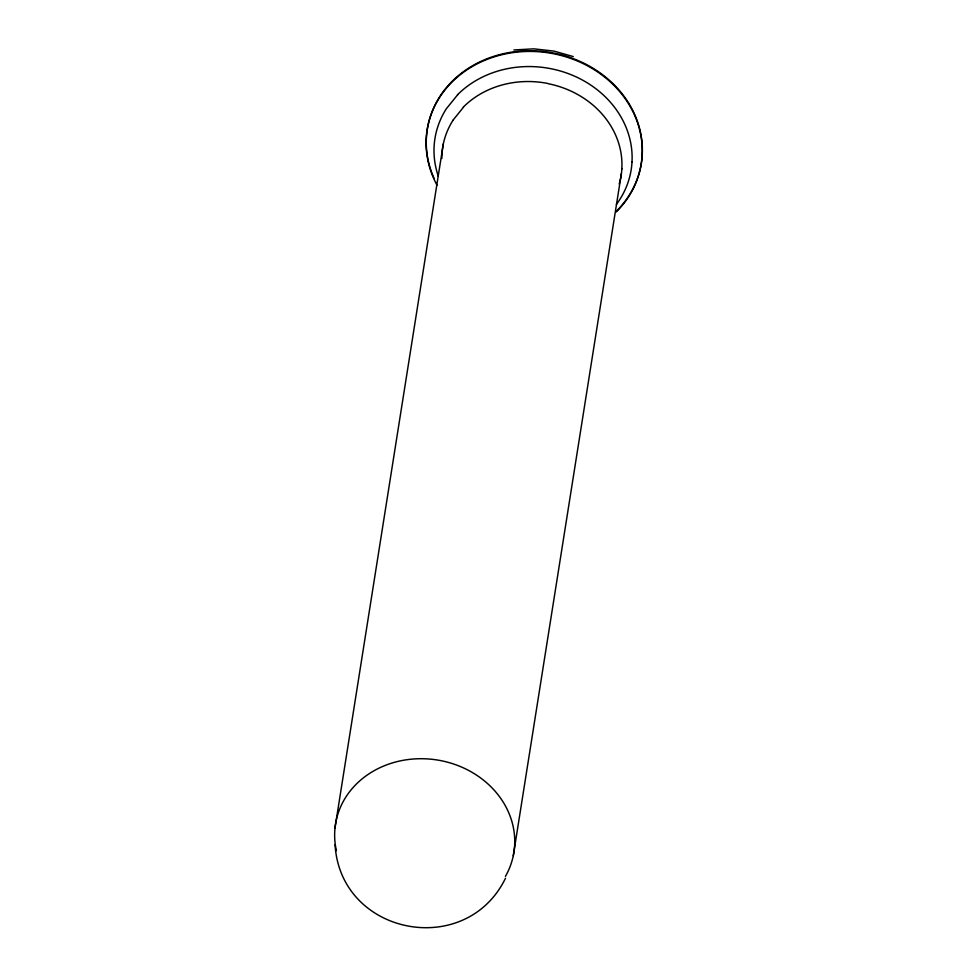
<?xml version="1.0" encoding="UTF-8"?>
<svg xmlns="http://www.w3.org/2000/svg" width="977" height="977" viewBox="0 0 977 977"><rect width="100%" height="100%" fill="white"/><g stroke="black" fill="none" stroke-linecap="round" stroke-linejoin="round"><path stroke-width="1.47" d="M335.001 827.934L443.314 143.912A90.299 79.284 8.8 0 1 453.047 120.22M513.291 855.681L621.372 173.637M505.512 878.201C465.968 959.524 340.448 935.258 335.062 844.739M452.998 120.195L463.513 107.152M457.822 94.537L446.245 108.887A99.459 87.319 8.9 0 0 435.595 134.985A99.349 87.234 9.1 0 0 438.331 176.324M513.878 49.949L533.882 48.85L553.91 51.085L573.267 56.581M336.381 850.686A90.311 79.284 9 0 1 436.45 759.874A90.311 79.284 9 0 1 505.439 876.369M616.377 204.437A99.349 87.234 9.1 0 0 630.531 173.259A98.897 86.855 8.6 0 0 632.009 162.048M457.517 94.781A99.349 87.234 9.1 0 1 569.64 74.13A99.349 87.234 9.1 0 1 631.985 162.292M619.21 183.981A90.311 79.284 9.3 0 0 620.517 178.706A90.324 79.345 8 0 0 621.897 168.532M441.873 158.494A90.311 79.284 9.3 0 1 443.314 143.912M548.488 83.753A90.311 79.284 9.3 0 1 621.812 169.045M463.379 107.043A90.287 79.455 9.7 0 1 548.073 83.509M436.988 185.154A108.374 95.148 9 0 1 474.224 65.41A108.374 95.148 9 0 1 615.119 86.562A108.374 95.148 9 0 1 616.133 212.046M434.289 178.803A108.374 95.148 9 0 1 478.205 62.687A108.374 95.148 9 0 1 616.731 87.466A108.374 95.148 9 0 1 616.243 211.362"/></g></svg>
